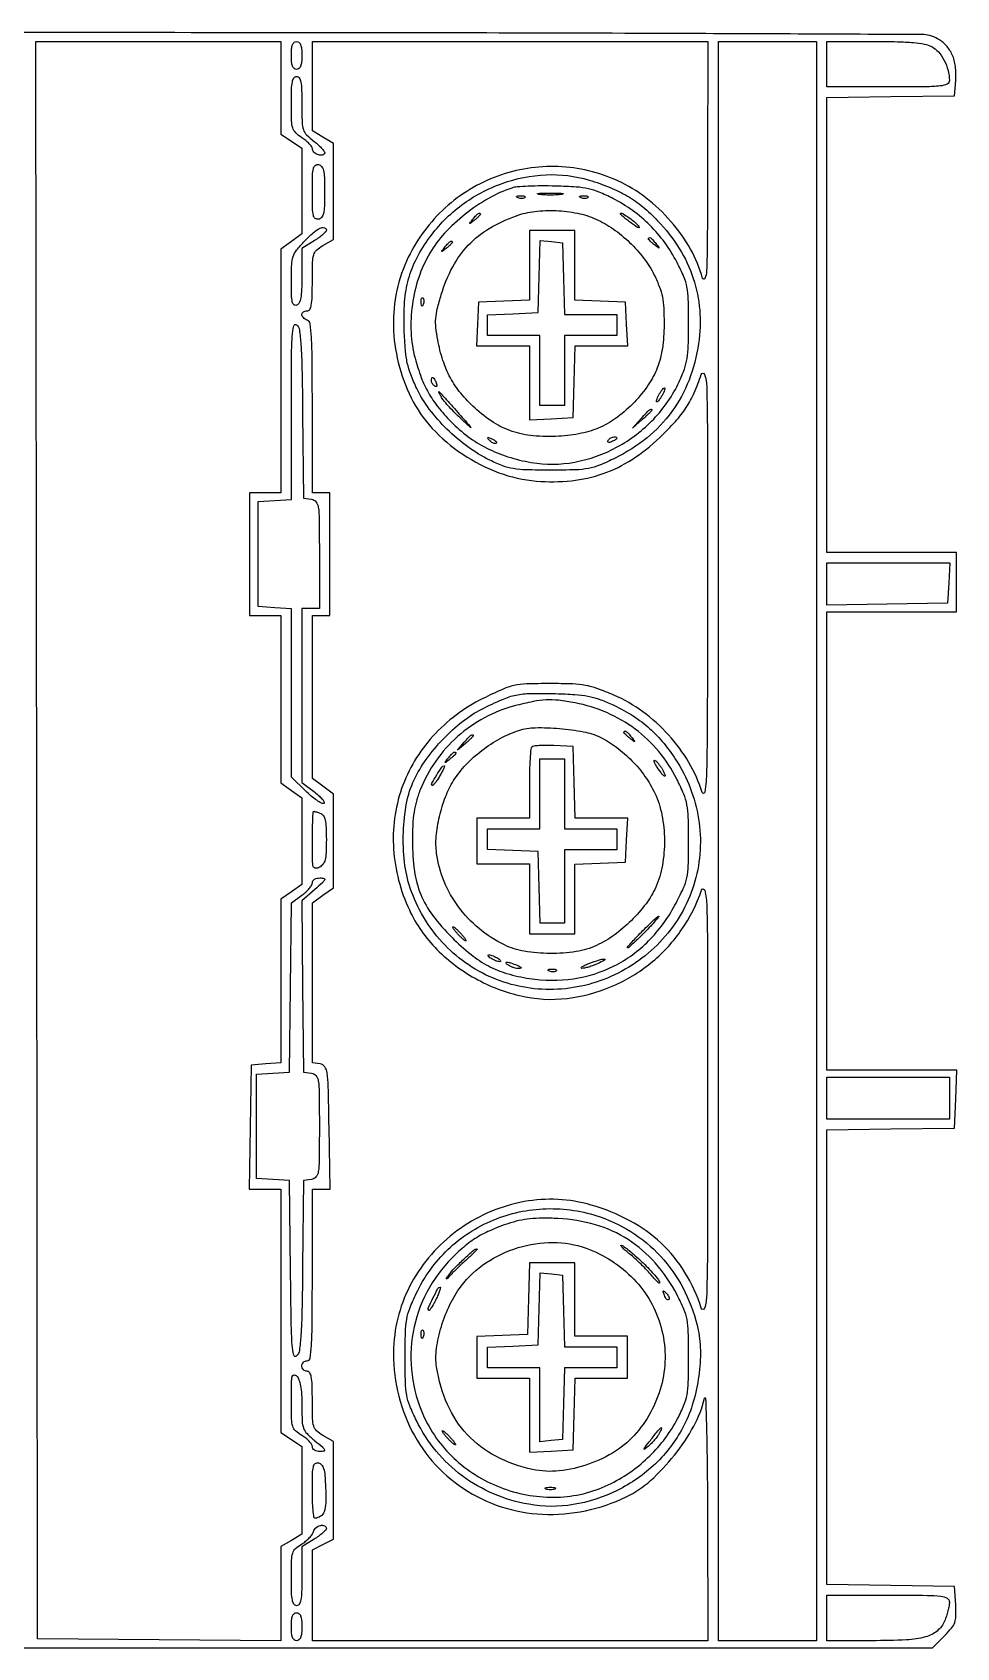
# Model space of a CAD drawing. Extents: x 11 to 1008, y 18 to 480.
# Drawn here: x 744 to 1008.1, y 18 to 479.6 of the extents above; entities that cross this region are included whole.
import ezdxf

# ---------------------------------------------------------------- set-up
doc = ezdxf.new("R2010")
doc.units = 0

msp = doc.modelspace()

# ---------------------------------------------------------------- linework, layer by layer
for points in [[(166.045602, 479.551731, 0.000005), (23.015689, 479.458486, 0.037676)], [(510.134796, 18), (1001.2, 18), (1004.65386, 21.45386, 0.02275), (1006.628283, 23.61662, 0.087437), (1007.529732, 25.191087, 0.082192), (1007.867035, 27.028649, 0.018711), (1007.80386, 30.20386), (1007.5, 35.5), (989.25, 35.772559), (971, 36.045117), (971, 101), (971, 165.954883), (989.25, 166.227441), (1007.5, 166.5), (1007.790442, 174.75), (1008.080885, 183), (989.540442, 183), (971, 183), (971, 248.5), (971, 314), (989.5, 314), (1008, 314), (1008, 322.5), (1008, 331), (989.5, 331), (971, 331), (971, 395.977441), (971, 460.954883), (989.25, 461.227441), (1007.5, 461.5), (1007.814232, 465.887823, 0.048033), (1007.716596, 469.872308, 0.073017), (1006.806843, 473.207887, 0.082389), (1005.088652, 475.850839, 0.082405), (1002.609146, 477.797158, 0.12471), (998.09406, 478.964135, 0.000278), (927.567145, 479.262546, 0.000802), (812.934785, 479.500049, 0.000065), (511.5, 479.602195, 0.00008)]]:
    msp.add_lwpolyline(points, format="xyb")
for points in [[(815.002875, 463.75), (815.00575, 450.5), (818, 448.5), (820.99425, 446.5), (820.997125, 434.279937), (821, 422.059875), (818, 419.841879), (815, 417.623883), (815, 382.811942), (815, 348), (810.5, 348), (806, 348), (806, 330.5), (806, 313), (810.5, 313), (815, 313), (815, 289.068094), (815, 265.136188), (818, 263), (821, 260.863812), (821, 248.5), (821, 236.136188), (818, 234), (815, 231.863812), (815, 208.489404), (815, 185.114996), (810.75, 184.807498), (806.5, 184.5), (806.226926, 166.75), (805.953851, 149), (810.476926, 149), (815, 149), (815.002875, 114.25), (815.00575, 79.5), (818, 77.5), (820.99425, 75.5), (820.997125, 62.965608), (821, 50.431215), (818, 48.659071), (815, 46.886928), (815, 33.430506), (815, 19.974084), (780.25, 20.237042), (745.5, 20.5), (745.247845, 248.75), (744.99569, 477), (779.997845, 477), (815, 477)], [(968, 248.5), (968, 20), (954, 20), (940, 20), (940, 248.5), (940, 477), (954, 477), (968, 477)], [(886, 413.04381), (886, 403.087619), (878.75, 402.79381), (871.5, 402.5), (871.202283, 396.25), (870.904565, 390), (878.452283, 390), (886, 390), (886, 379.452283), (886, 368.904565), (892.25, 369.202283), (898.5, 369.5), (898.784983, 379.75), (899.069966, 390), (906.582701, 390), (914.095435, 390), (913.797717, 396.25), (913.5, 402.5), (906.25, 402.79381), (899, 403.087619), (899, 413.04381), (899, 423), (892.5, 423), (886, 423)], [(895.784983, 409.25), (896.069966, 399), (903.534983, 399), (911, 399), (911, 396), (911, 393), (903.5, 393), (896, 393), (896, 383), (896, 373), (892.5, 373), (889, 373), (889, 383), (889, 393), (881.5, 393), (874, 393), (874, 395.95619), (874, 398.912381), (881.25, 399.20619), (888.5, 399.5), (888.785653, 409.810699), (889.071306, 420.121399), (892.285653, 419.810699), (895.5, 419.5)], [(1005.799904, 322.25), (1005.5, 316.5), (988.25, 316.226386), (971, 315.952772), (971, 321.976386), (971, 328), (988.549904, 328), (1006.099808, 328)], [(896, 262), (896, 252), (903.5, 252), (911, 252), (911, 249), (911, 246), (903.5, 246), (896, 246), (896, 235.5), (896, 225), (892.534983, 225), (889.069966, 225), (888.784983, 235.25), (888.5, 245.5), (881.25, 245.79381), (874, 246.087619), (874, 249.04381), (874, 252), (881.5, 252), (889, 252), (889, 262), (889, 272), (892.5, 272), (896, 272)], [(1006, 175), (1006, 169), (988.5, 169), (971, 169), (971, 175), (971, 181), (988.5, 181), (1006, 181)], [(885.784983, 117.75), (885.5, 107.5), (878.25, 107.20619), (871, 106.912381), (871, 100.95619), (871, 95), (878.5, 95), (886, 95), (886, 84.452283), (886, 73.904565), (892.25, 74.202283), (898.5, 74.5), (898.784983, 84.75), (899.069966, 95), (906.534983, 95), (914, 95), (914, 101), (914, 107), (906.5, 107), (899, 107), (899, 117.5), (899, 128), (892.534983, 128), (886.069966, 128)], [(895.784983, 114.25), (896.069966, 104), (903.534983, 104), (911, 104), (911, 101), (911, 98), (903.534983, 98), (896.069966, 98), (895.784983, 87.75), (895.5, 77.5), (892.25, 77.186642), (889, 76.873283), (889, 87.436642), (889, 98), (881.5, 98), (874, 98), (874, 100.95619), (874, 103.912381), (881.25, 104.20619), (888.5, 104.5), (888.785653, 114.810699), (889.071306, 125.121399), (892.285653, 124.810699), (895.5, 124.5)]]:
    msp.add_lwpolyline(points, close=True)
for points in [[(821, 473, -0.020272), (820.923415, 471.111825, -0.069535), (820.65625, 469.916667, -0.128937), (820.184843, 469.249641, -0.176579), (819.5, 469, -0.176579), (818.815157, 469.249641, -0.128937), (818.34375, 469.916667, -0.069535), (818.076585, 471.111825, -0.020272), (818, 473, -0.020272), (818.076585, 474.888175, -0.069535), (818.34375, 476.083333, -0.128937), (818.815157, 476.750359, -0.176579), (819.5, 477, -0.176579), (820.184843, 476.750359, -0.128937), (820.65625, 476.083333, -0.069535), (820.923415, 474.888175, -0.020272)], [(936.910583, 440.75, -0.000864), (936.822706, 419.797595, -0.00972), (936.611788, 411.482708, -0.082829), (936.139627, 409.268345, -0.720698), (935.500781, 409.302574, 0.062081), (932.044856, 417.65519, 0.050047), (926.425766, 425.587626, 0.049493), (919.264523, 432.333761, 0.057159), (911.237417, 437.172316, 0.097342), (894.218892, 441.232422, 0.097846), (876.963098, 438.537014, 0.097422), (861.970781, 429.463283, 0.095586), (851.412295, 415.332946, 0.060502), (848.145012, 405.802547, 0.057491), (847.177252, 395.598489, 0.056193), (848.56029, 385.226859, 0.052991), (852.226948, 375.204331, 0.07308), (858.251571, 366.445277, 0.058802), (866.967594, 359.030195, 0.05817), (877.27803, 353.776669, 0.067836), (888, 351.383848, 0.04662), (898.028213, 351.47475, 0.059212), (907.056094, 353.498504, 0.059215), (915.357876, 357.581646, 0.046631), (923.22655, 363.797502, 0.01843), (927.744602, 368.43675, 0.038496), (930.827488, 372.422534, 0.04185), (933.103615, 376.611339, 0.026148), (935.081163, 381.836372, -0.726107), (936.032189, 381.841316, -0.072547), (936.655081, 378.320158, -0.007274), (936.857063, 365.456734, -0.000349), (936.876571, 322.5, -0.000465), (936.830539, 283.279853, -0.00583), (936.626439, 268.450862, -0.025415), (936.17152, 262.495592, -0.80731), (935.349002, 262.425201, 0.059395), (931.583097, 270.939062, 0.050543), (925.74343, 278.846452, 0.050181), (918.386332, 285.475808, 0.056474), (910.128655, 290.207198, 0.014563), (905.417121, 292.080053, 0.042599), (902.045074, 292.991847, 0.036335), (898.286527, 293.392891, 0.008416), (891.923447, 293.5, 0.007994), (885.139577, 293.391528, 0.04674), (881.602748, 292.945712, 0.050266), (878.318299, 291.86002, 0.010104), (872.739381, 289.234234, 0.09311), (858.422145, 278.444905, 0.101447), (849.516187, 263.48987, 0.101274), (847.204093, 246.215528, 0.092483), (851.709336, 228.807439, 0.086873), (859.612071, 217.524303, 0.073962), (871.294452, 208.847379, 0.07439), (884.926754, 203.984063, 0.089836), (898.496249, 203.780809, 0.064946), (910.64669, 207.458619, 0.068359), (921.216756, 214.087538, 0.068726), (929.563094, 223.285081, 0.066789), (935.201234, 234.486943, -0.757735), (936.140685, 234.431459, -0.046634), (936.694285, 229.906506, -0.006832), (936.895057, 216.408553, -0.000384), (936.913577, 174.5, -0.000364), (936.868871, 132.046078, -0.007061), (936.659844, 118.903257, -0.061477), (936.063479, 115.031389, -0.743063), (935.127028, 115.015393, 0.059574), (930.454355, 125.236498, 0.067663), (923.660946, 133.587324, 0.065744), (914.706354, 139.999807, 0.051858), (903.653648, 144.498357, 0.116922), (884.513873, 145.458493, 0.10756), (866.3195, 137.831116, 0.107515), (852.935055, 123.328746, 0.116734), (847.291243, 105, 0.127506), (851.790987, 81.264007, 0.137166), (867.201392, 63.466066, 0.135949), (889.727382, 56.143462, 0.12436), (913.666982, 61.080835, 0.070221), (920.617226, 65.745005, 0.042292), (927.432071, 72.987308, 0.04217), (932.963081, 81.316766, 0.067241), (936.030366, 89.281429, -0.873397), (936.338411, 89.251028, -0.002583), (936.600653, 80.906107, -0.003852), (936.804124, 69.936128, -0.002004), (936.897639, 56.25), (937, 20), (880.5, 20), (824, 20), (824, 32.97432), (824, 45.94864), (827, 47.5), (830, 49.05136), (830, 62.969144), (830, 76.886928), (827, 78.659071, -0.050931), (825.223257, 79.969106, -0.136787), (824.39401, 81.286512, -0.066639), (824.063382, 83.377436, -0.005936), (824, 88.715608, 0.006662), (823.941957, 93.071703, 0.038137), (823.704734, 95.369268, 0.09092), (823.249825, 96.576141, 0.263077), (822.5, 97, -0.099038), (821.927543, 97.114514, -0.097945), (821.440625, 97.440625, -0.097945), (821.114514, 97.927543, -0.099038), (821, 98.5, -0.099038), (821.114514, 99.072457, -0.097945), (821.440625, 99.559375, -0.097945), (821.927543, 99.885486, -0.099038), (822.5, 100, 0.370573), (823.350645, 100.730811, 0.022532), (823.734694, 104.333333, 0.01356), (823.95242, 110.72908, 0.001728), (824, 124.5), (824, 149), (826.523074, 149), (829.046149, 149), (828.773074, 166.75, 0.001715), (828.553514, 178.418632, 0.029131), (828.244606, 182.248202, 0.117345), (827.55483, 184.014249, 0.208896), (826.25, 184.819551), (824, 185.139102), (824, 208.001457), (824, 230.863812), (827, 233), (830, 235.136188), (830, 248.538157), (830, 261.940125), (827, 264.158121), (824, 266.376117), (824, 289.688058), (824, 313), (826.5, 313), (829, 313), (829, 330.5), (829, 348), (826.5, 348), (824, 348), (824, 372.393011, 0.001853), (823.949873, 385.920412, 0.013149), (823.728727, 392.478684, 0.02024), (823.343148, 396.303207, 0.272305), (822.5, 397.361626, -0.055615), (821.926353, 397.65847, -0.05786), (821.440625, 398.071116, -0.064334), (821.110214, 398.531511, -0.12413), (821, 398.968615, -0.143927), (821.115611, 399.361926, -0.099493), (821.440625, 399.697031, -0.083896), (821.926618, 399.922835, -0.066987), (822.5, 400, 0.265513), (823.251412, 400.429282, 0.089457), (823.705587, 401.657244, 0.037483), (823.942267, 403.995273, 0.006489), (824, 408.443464, -0.005717), (824.062404, 413.901529, -0.065788), (824.391297, 416.016772, -0.137282), (825.220498, 417.3438, -0.051515), (827, 418.659071), (830, 420.431215), (830, 434.159071), (830, 447.886928), (827, 449.659071), (824, 451.431215), (824, 464.215608), (824, 477), (880.5, 477), (937, 477)], [(1000.941243, 475.530385, -0.095818), (1002.863917, 474.012443, -0.057529), (1004.503138, 471.598365, -0.055039), (1005.621255, 468.729335, -0.065505), (1006, 465.850777, -0.292759), (1005.335194, 464.812674, -0.081738), (1003.386128, 464.27644, -0.024352), (999.270944, 464.04297, -0.001995), (988.5, 464), (971, 464), (971, 470.5), (971, 477), (984.54966, 477, -0.005667), (991.159315, 476.925085, -0.016689), (995.698187, 476.670449, -0.023475), (998.895435, 476.231753, -0.07362)], [(821, 459.050891, 0.007159), (821.073954, 453.885751, 0.072411), (821.443494, 451.773576, 0.119142), (822.367194, 450.283551, 0.031782), (824.490256, 448.439634, -0.021196), (825.789905, 447.358245, -0.03304), (826.80183, 446.311253, -0.0352), (827.456293, 445.41729, -0.286241), (827.458231, 444.932417, -0.246848), (826.676552, 444.47105, -0.110355), (825.464676, 444.679875, -0.101757), (824.385973, 445.407258, -0.195481), (823.997125, 446.356989, 0.159357), (823.810138, 446.923951, 0.031764), (823.115533, 447.75174, 0.030682), (822.146565, 448.650468, 0.024398), (821, 449.5, -0.046785), (819.247592, 450.924045, -0.124811), (818.416655, 452.289838, -0.067392), (818.074859, 454.359765, -0.007174), (818.002875, 459.25, -0.007306), (818.060525, 463.29766, -0.040515), (818.298866, 465.458813, -0.096067), (818.755779, 466.594938, -0.25451), (819.5, 467, -0.257773), (820.246393, 466.587811, -0.094067), (820.702825, 465.425149, -0.039591), (820.94126, 463.212924, -0.007056)], [(827.5, 434, -0.007418), (827.439027, 429.890519, -0.047728), (827.180178, 427.831459, -0.115223), (826.648205, 426.729843, -0.177126), (825.75, 426.190371, -0.217216), (824.838977, 426.410933, -0.172953), (824.293361, 427.275509, -0.049871), (824.049824, 429.282055, -0.00528), (824, 434, -0.00528), (824.049824, 438.717945, -0.049871), (824.293361, 440.724491, -0.172953), (824.838977, 441.589067, -0.217216), (825.75, 441.809629, -0.177126), (826.648205, 441.270157, -0.115223), (827.180178, 440.168541, -0.047728), (827.439027, 438.109481, -0.007418)], [(903.068499, 437.388476, -0.024817), (909.05871, 435.282647, -0.036915), (914.033435, 432.808804, -0.038598), (918.425744, 429.723063, -0.030932), (922.650403, 425.776132, -0.049147), (928.817853, 417.818181, -0.060044), (932.836105, 409.30839, -0.061361), (934.660657, 400.244446, -0.054844), (934.339003, 390.647209, -0.056593), (931.610875, 380.230503, -0.065151), (926.694205, 371.216247, -0.065049), (919.616156, 363.759686, -0.056154), (910.515997, 357.935371, -0.016007), (906.024391, 355.901852, -0.052426), (902.903792, 354.976194, -0.03959), (899.233888, 354.591412, -0.006332), (892.015997, 354.5, -0.006285), (885.096734, 354.586972, -0.034472), (881.379126, 354.937661, -0.050202), (878.393518, 355.742425, -0.023214), (874.702408, 357.346833, -0.043678), (868.417499, 361.14633, -0.0364), (862.465366, 366.198751, -0.036963), (857.413209, 371.955356, -0.050245), (853.826368, 377.858252, -0.018991), (852.105393, 381.843626, -0.039492), (851.135686, 385.084722, -0.033027), (850.592381, 388.786189, -0.009798), (850.248483, 394.5, -0.027983), (850.373099, 402.575108, -0.049112), (851.499258, 409.154318, -0.052823), (853.809736, 415.054851, -0.038634), (857.525845, 421.035208, -0.074461), (866.697006, 430.271236, -0.074019), (878.189223, 436.438087, -0.075562), (890.758582, 438.906298, -0.083063)], [(881, 435.118657, 0.051299), (874.344721, 432.159601, 0.037632), (867.65476, 427.620899, 0.037846), (861.771246, 422.17282, 0.054569), (857.543665, 416.484296, 0.051826), (854.384404, 409.532161, 0.046222), (852.570636, 401.806452, 0.046405), (852.211381, 393.91133, 0.0533), (853.366785, 386.456871, 0.024327), (855.107864, 381.001225, 0.039347), (857.1653, 376.58768, 0.039607), (859.878141, 372.571166, 0.025056), (863.621442, 368.331606, 0.040293), (868.460619, 364.114284, 0.041718), (873.859889, 360.782283, 0.04059), (879.874866, 358.321111, 0.034415), (886.549213, 356.698747, 0.088745), (898.950986, 356.790281, 0.0789), (911.11401, 361.118556, 0.077551), (921.5146, 369.09342, 0.08108), (928.804113, 379.747356, 0.023893), (930.283682, 383.342044, 0.045815), (931.057988, 386.360346, 0.032758), (931.408175, 390.072287, 0.007143), (931.5, 396.5, 0.006634), (931.409361, 403.331336, 0.040507), (931.030952, 406.837724, 0.05495), (930.129611, 409.769555, 0.018277), (928.194105, 413.832211, 0.036729), (924.670035, 419.521513, 0.039762), (920.434631, 424.47426, 0.039916), (915.48456, 428.677969, 0.037582), (909.832211, 432.136645, 0.019094), (905.93337, 433.952237, 0.046317), (902.907737, 434.904986, 0.037327), (899.392651, 435.392726, 0.008934), (893.5, 435.660371, 0.008086), (889.488032, 435.705908, 0.009622), (885.703125, 435.614801, 0.008564), (882.524385, 435.422452, 0.059645)], [(884.729167, 432.395833, -0.126455), (884.402231, 432.202593, -0.060344), (883.916927, 432.123424, -0.05415), (883.359369, 432.160852, -0.051402), (882.8125, 432.316886, -0.054073), (882.395823, 432.538436, -0.470617), (882.37858, 432.720685, -0.168741), (882.670344, 432.862007, -0.018894), (883.416667, 432.921053, -0.028489), (884.112848, 432.910055, -0.077125), (884.592839, 432.799335, -0.208169), (884.77538, 432.614691, -0.296942)], [(895.25, 433.276604, -0.019375), (893.770235, 433.150935, -0.011494), (892, 433.110234, -0.011494), (890.229765, 433.150935, -0.019375), (888.75, 433.276604, -0.108536), (888.333801, 433.423685, -0.707215), (888.364062, 433.56145, -0.025693), (889.670434, 433.655793, -0.005179), (892, 433.679926, -0.005179), (894.329566, 433.655793, -0.025693), (895.635938, 433.56145, -0.707215), (895.666199, 433.423685, -0.108536)], [(902.729167, 432.395833, -0.126455), (902.402231, 432.202593, -0.060344), (901.916927, 432.123424, -0.05415), (901.359369, 432.160852, -0.051402), (900.8125, 432.316886, -0.054073), (900.395823, 432.538436, -0.470617), (900.37858, 432.720685, -0.168741), (900.670344, 432.862007, -0.018894), (901.416667, 432.921053, -0.028489), (902.112848, 432.910055, -0.077125), (902.592839, 432.799335, -0.208169), (902.77538, 432.614691, -0.296942)], [(905, 426.238839, -0.049001), (909.908872, 423.464449, -0.038167), (914.644064, 419.567115, -0.038186), (918.72918, 414.997928, -0.049219), (921.69385, 410.214439, -0.021623), (923.187364, 406.808329, -0.044102), (923.998882, 404.0057, -0.037331), (924.380111, 400.819205, -0.011636), (924.482166, 396, -0.034991), (923.998318, 389.29634, -0.056387), (922.557601, 383.761753, -0.058458), (919.963901, 378.829166, -0.040999), (916, 373.955644, -0.039036), (911.206087, 369.682886, -0.056385), (906.333107, 366.779745, -0.055818), (900.896823, 365.01959, -0.037309), (894.402705, 364.190226, -0.034637), (887.069475, 364.313487, -0.059829), (881.105167, 365.557131, -0.062392), (875.775875, 368.129545, -0.041333), (870.389383, 372.283741, -0.036185), (866.39838, 376.492131, -0.047186), (863.437089, 380.893442, -0.046128), (861.306536, 385.85288, -0.032435), (859.810636, 391.742809, -0.019198), (859.297814, 395.242995, -0.046407), (859.260355, 397.855137, -0.041414), (859.706691, 400.600129, -0.012729), (860.824622, 404.648516, -0.048123), (864.103582, 412.601558, -0.068602), (868.562536, 418.792024, -0.068606), (874.529871, 423.544907, -0.048135), (882.314288, 427.203945, -0.056828), (887.569166, 428.432508, -0.039684), (893.656839, 428.656695, -0.039499), (899.743858, 427.913627, -0.05407)], [(872, 427.622445, -0.184603), (871.91885, 427.410139, -0.013803), (871.485937, 426.952641, -0.017649), (870.920402, 426.425681, -0.012436), (870.25, 425.872445, -0.001576), (869.120493, 424.99236, -0.377591), (869, 425, -0.377591), (868.99236, 425.120493, -0.001576), (869.872445, 426.25, -0.017685), (870.76332, 427.306759, -0.065617), (871.426111, 427.869516, -0.241985), (871.806605, 427.90695, -0.307699)], [(917.082244, 424.36345, -0.074002), (917.379769, 423.860687, -0.6446), (917.249277, 423.722985, -0.066309), (916.574035, 424.061993, -0.008553), (915.25, 424.996912, -0.006498), (914.004393, 425.93388, -0.010021), (912.954687, 426.779194, -0.004814), (912.09481, 427.51474, -0.216685), (912, 427.723242, -0.568029), (912.370743, 427.944287, -0.022155), (914.041735, 426.943043, -0.025929), (915.830523, 425.622369, -0.050264)], [(828, 423.081559, -0.191986), (827.810232, 422.60555, -0.022549), (826.971875, 421.797495, -0.024412), (825.840557, 420.895495, -0.017678), (824.5, 420), (821, 417.836881), (821, 410.025429, -0.00854), (820.932826, 406.092713, -0.03572), (820.683572, 403.740395, -0.065274), (820.23304, 402.32093, -0.194054), (819.5, 401.638374, -0.276541), (818.756919, 401.768369, -0.162339), (818.280943, 402.569413, -0.047278), (818.051287, 404.477452, -0.006325), (818, 408.531385, -0.010071), (818.095014, 413.24822, -0.069587), (818.506629, 415.520128, -0.089556), (819.495311, 417.343664, -0.022056), (821.75, 419.916667, -0.022136), (824.237157, 422.294212, -0.062548), (826.225319, 423.636002, -0.174141), (827.435611, 423.78675, -0.350896)], [(922.127555, 419.25, -0.001576), (923.00764, 418.120493, -0.377591), (923, 418, -0.377591), (922.879507, 417.99236, -0.001576), (921.75, 418.872445, -0.012436), (921.079598, 419.425681, -0.017649), (920.514063, 419.952641, -0.013803), (920.08115, 420.410139, -0.184603), (920, 420.622445, -0.307699), (920.193395, 420.90695, -0.241985), (920.573889, 420.869516, -0.065617), (921.23668, 420.306759, -0.017685)], [(864, 419.622445, -0.184603), (863.91885, 419.410139, -0.013803), (863.485937, 418.952641, -0.017649), (862.920402, 418.425681, -0.012436), (862.25, 417.872445, -0.001576), (861.120493, 416.99236, -0.377591), (861, 417, -0.377591), (860.99236, 417.120493, -0.001576), (861.872445, 418.25, -0.017685), (862.76332, 419.306759, -0.065617), (863.426111, 419.869516, -0.241985), (863.806605, 419.90695, -0.307699)], [(855.683114, 401.8125, -0.054073), (855.461564, 401.395823, -0.470617), (855.279315, 401.37858, -0.168741), (855.137993, 401.670344, -0.018894), (855.078947, 402.416667, -0.028489), (855.089945, 403.112848, -0.077125), (855.200665, 403.592839, -0.208169), (855.385309, 403.77538, -0.296942), (855.604167, 403.729167, -0.126455), (855.797407, 403.402231, -0.060344), (855.876576, 402.916927, -0.05415), (855.839148, 402.359369, -0.051402)], [(821.232466, 370.642107), (821.5, 346.5), (823.75, 346.180449, -0.190499), (825.038249, 345.447003, -0.134514), (825.708369, 343.902316, -0.033488), (825.959517, 340.557543, -0.001999), (826, 330.430449), (826, 315), (823.5, 315), (821, 315), (821, 290.118689), (821, 265.237378), (824.681657, 262.429241, -0.019881), (826.016069, 261.324847, -0.04028), (826.953741, 260.336633, -0.066552), (827.401871, 259.59867, -0.441148), (827.246425, 259.248808, -0.212185), (826.594585, 259.311853, -0.022257), (825.263596, 260.144636, -0.024494), (823.703164, 261.33725, -0.017215), (822.064768, 262.821235), (818, 266.765958), (818, 290.828188), (818, 314.890418), (813.25, 315.195209), (808.5, 315.5), (808.5, 330.5), (808.5, 345.5), (813.25, 345.804791), (818, 346.109582), (818, 371.677236, -0.001451), (818.042675, 386.387304, -0.01376), (818.252465, 392.681168, -0.036878), (818.665232, 395.730152, -0.564371), (819.482466, 396.014552, -0.186708), (820.298275, 394.55233, -0.017721), (820.732619, 390.403145, -0.012328), (821.034156, 383.586973, -0.002119)], [(859.381557, 379.448062, -0.036408), (859.556862, 378.868281, -0.155351), (859.525685, 378.512472, -0.32948), (859.325929, 378.393111, -0.1144), (858.988546, 378.507079, -0.061454), (858.610411, 378.810572, -0.051183), (858.290385, 379.21498, -0.053277), (858.072509, 379.65395, -0.088797), (858, 380.059017, -0.079093), (858.117673, 380.798253, -0.444011), (858.441482, 380.942608, -0.168622), (858.894727, 380.51997, -0.029964)], [(865.534879, 371, -0.000252), (869.025255, 367.076883, -0.08637), (869.235008, 366.738027, -0.800637), (869.162925, 366.688448, -0.000502), (866.137418, 369.5, -0.011366), (864.415404, 371.178137, -0.011798), (862.793264, 372.9125, -0.011562), (861.461994, 374.476279, -0.049095), (860.785383, 375.5, -0.006824), (860.408966, 376.236895, -0.019165), (860.172667, 376.765625, -0.080562), (860.125404, 376.975804, -0.708285), (860.182844, 377, -0.002086), (860.509442, 376.637084, -0.000056), (861.942178, 375.03125, -0.000117), (863.625104, 373.143688, -0.00008)], [(924, 376, -0.018122), (923.553569, 375.233921, -0.025446), (923.097178, 374.5875, -0.023718), (922.683068, 374.108693, -0.205392), (922.429632, 374, -0.439016), (922.307737, 374.132581, -0.048507), (922.390928, 374.5875, -0.03505), (922.624831, 375.232522, -0.018363), (923, 376, -0.018122), (923.446431, 376.766079, -0.025446), (923.902822, 377.4125, -0.023718), (924.316932, 377.891307, -0.205392), (924.570368, 378, -0.439016), (924.692263, 377.867419, -0.048507), (924.609072, 377.4125, -0.03505), (924.375169, 376.767478, -0.018363)], [(921, 371.674314, -0.194102), (920.918342, 371.471891, -0.004632), (920.192188, 370.732156, -0.009492), (919.303915, 369.876984, -0.006223), (918.25, 368.924314), (915.5, 366.5), (917.924314, 369.25, -0.007047), (919.422009, 370.901388, -0.038158), (920.311864, 371.720118, -0.157803), (920.773973, 371.891157, -0.426412)], [(876.526461, 362.193128, -0.20742), (876.220211, 362.072099, -0.082976), (875.768815, 362.162781, -0.063152), (875.246577, 362.441312, -0.043285), (874.733333, 362.875912, -0.011214), (874.106486, 363.536448, -0.400052), (874.111181, 363.729672, -0.286372), (874.336218, 363.78179, -0.008399), (875.293128, 363.435707, -0.036269), (875.940734, 363.133723, -0.070189), (876.395085, 362.789051, -0.120343), (876.59249, 362.461316, -0.278911)], [(911, 363.606989, -0.2252), (910.911231, 363.419896, -0.029412), (910.544118, 363.154486, -0.029555), (910.042538, 362.875192, -0.020646), (909.448062, 362.618443, -0.036408), (908.868281, 362.443138, -0.155351), (908.512472, 362.474315, -0.32948), (908.393111, 362.674071, -0.1144), (908.507079, 363.011454, -0.115814), (909.098109, 363.603931, -0.080554), (909.973761, 363.969265, -0.115534), (910.708846, 363.972535, -0.349578)], [(909.423481, 287.650293, -0.03154), (915.045995, 284.652374, -0.039676), (919.805465, 281.165947, -0.039554), (923.965795, 276.962111, -0.031042), (927.792174, 271.812856, -0.104631), (934.332011, 254.87634, -0.10949), (933.293977, 237.034543, -0.109377), (924.811684, 221.28824, -0.104232), (910.345432, 210.266281, -0.10445), (892.941961, 206.095424, -0.107602), (875.538789, 209.393774, -0.107555), (861.076478, 219.630822, -0.104277), (851.980254, 235.058614, -0.053083), (850.333626, 242.461446, -0.037204), (850.005176, 251.004285, -0.037665), (850.933802, 259.317773, -0.06308), (853.092947, 266, -0.047099), (856.531427, 271.83303, -0.034003), (861.368472, 277.637216, -0.034217), (866.895971, 282.680751, -0.050759), (872.411863, 286.214784, -0.013646), (878.298476, 288.993911, -0.051787), (882.167384, 290.234574, -0.04831), (886.338795, 290.696509, -0.01083), (893.5, 290.639817, -0.009713), (899.007338, 290.369735, -0.029298), (902.734651, 289.893788, -0.036662), (905.89948, 289.055693, -0.023662)], [(881.785835, 287.133252, 0.060062), (873.170543, 283.740512, 0.058181), (865.506635, 278.368469, 0.057932), (859.258463, 271.350925, 0.058563), (854.813453, 263.111691, 0.025766), (853.728159, 259.903765, 0.030879), (853.054438, 256.788277, 0.026002), (852.69794, 253.207781, 0.011812), (852.586703, 248.5, 0.03384), (853.166751, 239.939344, 0.063728), (854.962017, 233.2605, 0.064413), (858.365682, 227.295491, 0.0353), (863.908548, 220.946903, 0.026204), (869.330387, 216.093988, 0.047487), (874.296699, 212.82042, 0.050233), (879.593288, 210.658702, 0.033393), (886, 209.223646, 0.074225), (898.563046, 209.155608, 0.081265), (910.182878, 212.812983, 0.080892), (920.07279, 220.001786, 0.072661), (927.602621, 230.205258, 0.013365), (929.985471, 234.967233, 0.056896), (930.995634, 237.979504, 0.045834), (931.405642, 241.429399, 0.006672), (931.5, 248.5, 0.006864), (931.40624, 255.329315, 0.040235), (931.020138, 258.894328, 0.052562), (930.102531, 261.93226, 0.01669), (928.12042, 266.234365, 0.057116), (922.977055, 274.098046, 0.058844), (916.233712, 280.506069, 0.058511), (908.146192, 285.195544, 0.055345), (899.040348, 287.992348, 0.017361), (894.304482, 288.721196, 0.041957), (890.767116, 288.841928, 0.038592), (887.088297, 288.372586, 0.012784)], [(906.192813, 278.178282, -0.045891), (910.911567, 275.300422, -0.039425), (915.291157, 271.473333, -0.03928), (919.031962, 266.989422, -0.044624), (921.84864, 262.155384, -0.061612), (923.871387, 255.954642, -0.045915), (924.594026, 248.787919, -0.045803), (923.996377, 241.587766, -0.060279), (922.083143, 235.286236, -0.058102), (919.329231, 230.599562, -0.036541), (915.13402, 225.819994, -0.036144), (910.203205, 221.623554, -0.05049), (905.217228, 218.689041, -0.069959), (899.355813, 216.931136, -0.03929), (891.927816, 216.386843, -0.03937), (884.551931, 217.008575, -0.073786), (878.863875, 218.831223, -0.058068), (871.613576, 223.513354, -0.061111), (865.773479, 229.66633, -0.062055), (861.66378, 236.957002, -0.063251), (859.501859, 244.986482, -0.057714), (859.398607, 249.815636, -0.033883), (860.329933, 255.526338, -0.033583), (862.051216, 261.159701, -0.049895), (864.355175, 265.770583, -0.048693), (867.871639, 270.297692, -0.03932), (872.443042, 274.425759, -0.039126), (877.632609, 277.808549, -0.046748), (882.993526, 280.113315, -0.073629), (887.695926, 280.899272, -0.025463), (894.594911, 280.676353, -0.025652), (901.479945, 279.74462, -0.067635)], [(870, 278.654988, -0.191119), (869.918017, 278.44834, -0.007508), (869.339062, 277.851732, -0.012381), (868.612165, 277.159969, -0.008332), (867.75, 276.404988), (865.5, 274.5), (867.404988, 276.75, -0.010402), (868.598996, 278.102181, -0.048385), (869.373826, 278.795506, -0.197337), (869.789444, 278.898791, -0.372044)], [(915.127555, 278.25, -0.001576), (916.00764, 277.120493, -0.377591), (916, 277, -0.377591), (915.879507, 276.99236, -0.001576), (914.75, 277.872445, -0.012436), (914.079598, 278.425681, -0.017649), (913.514063, 278.952641, -0.013803), (913.08115, 279.410139, -0.184603), (913, 279.622445, -0.307699), (913.193395, 279.90695, -0.241985), (913.573889, 279.869516, -0.065617), (914.23668, 279.306759, -0.017685)], [(865, 273.622445, -0.184603), (864.91885, 273.410139, -0.013803), (864.485937, 272.952641, -0.017649), (863.920402, 272.425681, -0.012436), (863.25, 271.872445, -0.001576), (862.120493, 270.99236, -0.377591), (862, 271, -0.377591), (861.99236, 271.120493, -0.001576), (862.872445, 272.25, -0.017685), (863.76332, 273.306759, -0.065617), (864.426111, 273.869516, -0.241985), (864.806605, 273.90695, -0.307699)], [(886.710296, 275.376962, 0.175852), (886.426733, 274.77032, 0.005461), (886.208649, 271.986774, 0.010078), (886.051479, 268.65296, 0.006738), (886, 264.833333), (886, 255), (878.5, 255), (871, 255), (871, 248.5), (871, 242), (878.5, 242), (886, 242), (886, 232), (886, 222), (892.5, 222), (899, 222), (899, 231.95619), (899, 241.912381), (906.25, 242.20619), (913.5, 242.5), (913.797717, 248.75), (914.095435, 255), (906.582701, 255), (899.069966, 255), (898.784983, 265.25), (898.5, 275.5), (892.960296, 275.793629, 0.012512), (890.786564, 275.85436, 0.017371), (888.83923, 275.792355, 0.01393), (887.254094, 275.642229, 0.167313)], [(860.359103, 267.030767, -0.0143), (859.659006, 265.919443, -0.0249), (859.008012, 265.046096, -0.023511), (858.46127, 264.444125, -0.414515), (858.222664, 264.444003, -0.33723), (858.140874, 265.046659, -0.00998), (859.526935, 267.382326, -0.011012), (861.00285, 269.64709, -0.24769), (861.671546, 270, -0.521288), (861.765829, 269.865024, -0.016216), (861.468145, 269.127788, -0.018977), (861.000569, 268.169981, -0.010368)], [(924.029806, 268.944306, -0.021591), (924.820696, 267.299577, -0.68275), (924.590999, 267.073375, -0.131512), (923.860788, 267.666166, -0.011834), (922.511283, 269.623124, -0.015861), (921.920255, 270.590759, -0.05198), (921.620066, 271.276302, -0.26008), (921.672196, 271.533446, -0.369416), (921.890896, 271.56743, -0.06026), (922.384881, 271.172882, -0.023106), (922.97227, 270.516875, -0.02248), (923.550765, 269.738455, -0.025697)], [(826.418213, 256.393011, -0.171777), (827.190111, 255.734037, -0.078941), (827.670209, 254.482768, -0.042164), (827.929956, 252.407784, -0.010064), (828, 248.928195, -0.009499), (827.927982, 245.137635, -0.052326), (827.638071, 243.117693, -0.102594), (827.037424, 241.879266, -0.106233), (826, 241, -0.138001), (824.897077, 240.756689, -0.323605), (824.277229, 241.261103, -0.062098), (824.037508, 242.990482, -0.003426), (824, 248.464816, -0.004593), (824.030061, 251.737566, -0.007648), (824.12285, 254.49279, -0.002335), (824.248864, 256.840248, -0.397239), (824.418213, 257, -0.065182), (824.666328, 256.967516, -0.008575), (825.178225, 256.821697, -0.009838), (825.781926, 256.625425, -0.008099)], [(824.731689, 234.697207), (820.963377, 231.469507), (821.231689, 206.984754), (821.5, 182.5), (823.75, 182.180449, -0.185757), (825.035777, 181.463926, -0.137843), (825.706773, 179.965826, -0.034695), (825.959043, 176.729101, -0.002105), (826, 167, -0.002105), (825.959043, 157.270899, -0.034695), (825.706773, 154.034174, -0.137843), (825.035777, 152.536074, -0.185757), (823.75, 151.819551), (821.5, 151.5), (821.232019, 127.16059, -0.002184), (821.03384, 114.274595, -0.011829), (820.730354, 107.286637, -0.016587), (820.295951, 102.967104, -0.164458), (819.499011, 101.356154, -0.587315), (818.690244, 101.585816, -0.04027), (818.238424, 104.544538, -0.01374), (817.963032, 110.86227, -0.001434), (817.766993, 125.695564), (817.5, 151.5), (812.75, 151.804791), (808, 152.109582), (808, 167), (808, 181.890418), (812.75, 182.195209), (817.5, 182.5), (817.767653, 206.694476), (818.035305, 230.888951), (821.017653, 233.01257, 0.029321), (822.15915, 233.93076, 0.034218), (823.123935, 234.932998, 0.036563), (823.804049, 235.875936, 0.138823), (824, 236.568094, -0.146818), (824.168572, 237.129807, -0.10865), (824.636278, 237.584453, -0.086089), (825.358412, 237.875429, -0.057054), (826.25, 237.962453, -0.059793), (827.337793, 237.813452, -0.467875), (827.527901, 237.409622, -0.101685), (826.970621, 236.657885, -0.00548)], [(919, 222.5, -0.005286), (917.271216, 220.775353, -0.008106), (915.734031, 219.321875, -0.003583), (914.40394, 218.121842, -0.183746), (914.083584, 218, -0.636069), (914.018986, 218.138017, -0.005222), (915.027781, 219.321875, -0.009649), (916.341221, 220.773493, -0.005315), (918, 222.5, -0.005286), (919.728784, 224.224647, -0.008106), (921.265969, 225.678125, -0.003583), (922.59606, 226.878158, -0.183746), (922.916416, 227, -0.636069), (922.981014, 226.861983, -0.005222), (921.972219, 225.678125, -0.009649), (920.658779, 224.226507, -0.005315)], [(866.5, 222, -0.012939), (867.159597, 221.232121, -0.02599), (867.63142, 220.5875, -0.034935), (867.889734, 220.12573, -0.549874), (867.809975, 220, -0.165568), (867.525997, 220.096686, -0.014322), (866.92517, 220.5875, -0.017642), (866.229731, 221.233916, -0.012769), (865.5, 222, -0.012939), (864.840403, 222.767879, -0.02599), (864.36858, 223.4125, -0.034935), (864.110266, 223.87427, -0.549874), (864.190025, 224, -0.165568), (864.474003, 223.903314, -0.014322), (865.07483, 223.4125, -0.017642), (865.770269, 222.766084, -0.012769)], [(877, 215, -0.027796), (877.514186, 214.625641, -0.102785), (877.765625, 214.315379, -0.335455), (877.732273, 214.122372, -0.190341), (877.5, 214.030626, -0.067616), (877.012663, 214.096832, -0.024967), (876.353125, 214.315379, -0.024204), (875.647707, 214.628962, -0.026766), (875, 215, -0.027796), (874.485814, 215.374359, -0.102785), (874.234375, 215.684621, -0.335455), (874.267727, 215.877628, -0.190341), (874.5, 215.969374, -0.067616), (874.987337, 215.903168, -0.024967), (875.646875, 215.684621, -0.024204), (876.352293, 215.371038, -0.026766)], [(882.5, 213, -0.014925), (883.341871, 212.608071, -0.152377), (883.615423, 212.343886, -0.491407), (883.535375, 212.161267, -0.051935), (883, 212.085598, -0.053798), (882.317134, 212.134067, -0.029384), (881.5, 212.331527, -0.028934), (880.684071, 212.632796, -0.040566), (880, 213, -0.095694), (879.381869, 213.592871, -0.608383), (879.533606, 213.885992, -0.081911), (880.686554, 213.695838, -0.019739)], [(905.5, 213.463885, -0.017606), (904.241381, 212.94035, -0.017255), (902.940625, 212.502824, -0.017427), (901.774793, 212.198773, -0.060302), (901, 212.121182, -0.401021), (900.838042, 212.282499, -0.253165), (900.96875, 212.538986, -0.045293), (901.747533, 212.977738, -0.013736), (903, 213.5, -0.010311), (905.989591, 214.581041, -0.085406), (907.410409, 214.804437, -0.764014), (907.49257, 214.484714, -0.022031)], [(893.729167, 211.395833, -0.126455), (893.402231, 211.202593, -0.060344), (892.916927, 211.123424, -0.05415), (892.359369, 211.160852, -0.051402), (891.8125, 211.316886, -0.054073), (891.395823, 211.538436, -0.470617), (891.37858, 211.720685, -0.168741), (891.670344, 211.862007, -0.018894), (892.416667, 211.921053, -0.028489), (893.112848, 211.910055, -0.077125), (893.592839, 211.799335, -0.208169), (893.77538, 211.614691, -0.296942)], [(906.248485, 141.086534, -0.065392), (916.162989, 136.150154, -0.066461), (924.405493, 128.843469, -0.065609), (930.525265, 119.538328, -0.061068), (934.209123, 108.738899, -0.053401), (934.868373, 102.171931, -0.037033), (934.266585, 94.729197, -0.036594), (932.551799, 87.334568, -0.047202), (929.867966, 80.903658, -0.08042), (922.012756, 70.574656, -0.074585), (911.109759, 62.934522, -0.075269), (898.542346, 58.880115, -0.084527), (885.84914, 58.966904, -0.056767), (875.783443, 61.958611, -0.05953), (866.821758, 67.104417, -0.05986), (859.365747, 74.18717, -0.058542), (853.7349, 82.884965, -0.018111), (851.848905, 87.092777, -0.052101), (850.962704, 90.162604, -0.03797), (850.589633, 93.842728, -0.006282), (850.5, 100.977008, -0.006472), (850.591652, 108.057213, -0.036816), (850.965523, 111.802803, -0.049632), (851.844774, 114.951971, -0.017737), (853.693133, 119.240752, -0.091928), (862.744866, 131.767393, -0.092205), (875.677183, 140.200248, -0.091775), (890.830225, 143.444355, -0.09005)], [(879.836372, 139.146039, 0.024251), (874.706695, 137.165983, 0.038294), (870.554905, 134.933179, 0.038283), (866.791336, 132.09281, 0.024218), (862.847219, 128.257143, 0.07679), (856.040304, 118.256714, 0.076304), (852.549935, 106.646629, 0.075977), (852.695186, 94.479964, 0.075137), (856.462805, 82.862049, 0.101243), (865.883869, 70.85714, 0.094643), (879.477437, 63.165912, 0.09529), (894.866428, 61.057447, 0.104338), (909.408042, 64.953325, 0.037454), (915.228411, 68.478415, 0.038517), (920.399776, 72.802748, 0.03892), (924.798839, 77.822771, 0.040035), (928.320696, 83.418564, 0.020135), (930.175587, 87.343847, 0.055628), (931.04868, 90.269196, 0.03873), (931.41408, 93.857585, 0.006015), (931.5, 101, 0.006032), (931.413115, 108.201742, 0.039816), (931.040476, 111.78167, 0.055948), (930.142214, 114.736856, 0.018574), (928.194105, 118.832211, 0.058952), (922.01165, 127.890053, 0.071132), (914.221226, 134.614425, 0.071465), (904.890069, 138.864258, 0.060264), (894.173851, 140.640989, 0.012159), (889.674027, 140.729213, 0.0248), (886.1464, 140.537462, 0.028934), (883.029469, 140.02887, 0.025078)], [(902.185536, 132.172496, -0.116635), (915.82293, 123.333439, -0.12485), (923.639971, 109.523852, -0.125702), (923.901847, 93.733472, -0.119169), (916.604036, 79.392577, -0.073993), (910.627842, 74.202285, -0.057246), (902.864197, 70.422772, -0.057806), (894.536842, 68.532618, -0.079914), (886.898, 68.928455, -0.067168), (876.43541, 72.693106, -0.084956), (868.258066, 78.897122, -0.084731), (862.594311, 87.481843, -0.06642), (859.490355, 98.215749, -0.072211), (859.465822, 103.460301, -0.038858), (860.861983, 109.787725, -0.03798), (863.311587, 116.088899, -0.051401), (866.499916, 121.296096, -0.08254), (873.609887, 127.972622, -0.073487), (882.779084, 132.317912, -0.074022), (892.748337, 133.804897, -0.085997)], [(868.724214, 129.494185, 0.006051), (867.499494, 128.389882, 0.003937), (866.110452, 127.086181, 0.003958), (864.774911, 125.792428, 0.007521), (863.724214, 124.726777, -0.002209), (862.586518, 123.548104, -0.11384), (862.320719, 123.376998, -0.727113), (862.262036, 123.452818, -0.004887), (862.957429, 124.450991, -0.038217), (864.587511, 126.407415, -0.012468), (867.274435, 129.038021, -0.00634), (870.103247, 131.606457, -0.185566), (871, 131.941498, -0.628784), (871.057949, 131.818011, -0.016309), (870.537738, 131.220661, -0.01653), (869.754332, 130.432156, -0.008487)], [(917.587427, 128.812647, -0.011827), (919.402691, 127.058191, -0.012461), (921.100805, 125.249427, -0.012169), (922.485449, 123.620783, -0.053508), (923.168692, 122.562647, -0.221322), (923.178463, 122.245646, -0.492233), (922.979653, 122.194636, -0.041453), (922.219157, 122.898194, -0.00962), (921.066804, 124.206325, 0.013713), (919.630469, 125.81017, 0.009182), (917.905013, 127.567864, 0.00925), (916.169136, 129.210447, 0.017951), (914.713197, 130.445236, -0.011182), (913.533295, 131.418767, -0.023455), (912.670752, 132.237132, -0.034659), (912.186343, 132.817543, -0.607147), (912.272343, 132.988911, -0.164218), (912.750879, 132.835003, -0.00732), (914.152241, 131.766708, -0.011668), (915.790809, 130.416214, -0.008015)], [(859.304597, 117.512557, -0.01281), (858.638469, 116.203106, -0.022706), (858.014183, 115.165439, -0.020544), (857.482517, 114.433326, -0.448677), (857.24704, 114.419627, -0.312297), (857.125404, 115.088071, -0.008718), (858.450124, 117.881361, -0.009099), (859.870218, 120.61934, -0.275179), (860.509502, 121, -0.49785), (860.620565, 120.852973, -0.013938), (860.344544, 119.975564, -0.018017), (859.909825, 118.850386, -0.010063)], [(925.806872, 117.473539, -0.278911), (925.538684, 117.40751, -0.120343), (925.210949, 117.604915, -0.070189), (924.866277, 118.059266, -0.036269), (924.564293, 118.706872, -0.008399), (924.21821, 119.663782, -0.286372), (924.270328, 119.888819, -0.400052), (924.463552, 119.893514, -0.011214), (925.124088, 119.266667, -0.043285), (925.558688, 118.753423, -0.063152), (925.837219, 118.231185, -0.082976), (925.927901, 117.779789, -0.20742)], [(855.683114, 106.8125, -0.054073), (855.461564, 106.395823, -0.470617), (855.279315, 106.37858, -0.168741), (855.137993, 106.670344, -0.018894), (855.078947, 107.416667, -0.028489), (855.089945, 108.112848, -0.077125), (855.200665, 108.592839, -0.208169), (855.385309, 108.77538, -0.296942), (855.604167, 108.729167, -0.126455), (855.797407, 108.402231, -0.060344), (855.876576, 107.916927, -0.05415), (855.839148, 107.359369, -0.051402)], [(821, 87.168423, 0.010019), (821.089145, 82.72015, 0.07953), (821.49423, 80.709434, 0.107597), (822.474471, 79.186494, 0.024893), (824.75, 77.130525, -0.005564), (826.963996, 75.280403, -0.103498), (827.517531, 74.563197, -0.47665), (827.335013, 74.174038, -0.057002), (826.25, 74.03353, -0.057076), (825.355396, 74.122501, -0.086873), (824.63388, 74.416106, -0.109499), (824.168001, 74.875054, -0.144688), (824, 75.443464, 0.146322), (823.798006, 76.118924, 0.042416), (823.11875, 76.983478, 0.038709), (822.148172, 77.874509, 0.03295), (821, 78.659071, -0.051193), (819.222, 79.971466, -0.137014), (818.392779, 81.293192, -0.066255), (818.062937, 83.395042, -0.005836), (818, 88.787036, -0.003927), (818.03841, 93.677276, -0.049964), (818.25, 95.50022, -0.335952), (818.750296, 95.927799, -0.214286), (819.5, 95.642857, -0.110676), (820.183434, 94.564645, -0.042351), (820.642464, 92.837987, -0.030944), (820.915949, 90.434934, -0.012863)], [(863.5, 78, -0.012939), (864.159597, 77.232121, -0.02599), (864.63142, 76.5875, -0.034935), (864.889734, 76.12573, -0.549874), (864.809975, 76, -0.165568), (864.525997, 76.096686, -0.014322), (863.92517, 76.5875, -0.017642), (863.229731, 77.233916, -0.012769), (862.5, 78, -0.012939), (861.840403, 78.767879, -0.02599), (861.36858, 79.4125, -0.034935), (861.110266, 79.87427, -0.549874), (861.190025, 80, -0.165568), (861.474003, 79.903314, -0.014322), (862.07483, 79.4125, -0.017642), (862.770269, 78.766084, -0.012769)], [(923.127808, 79.238811, -0.038345), (922.607698, 78.423873, -0.016168), (921.793386, 77.410758, -0.015885), (920.849399, 76.379275, -0.019966), (919.908689, 75.488811, -0.015705), (918.930082, 74.686659, -0.753624), (918.798103, 74.784189, -0.073344), (919.133232, 75.392321, -0.003453), (920.566065, 77.249971, -0.004347), (922.695364, 79.923287, -0.057397), (923.596167, 80.805249, -0.767154), (923.793208, 80.655886, -0.026205)], [(827.799348, 63.579177, -0.017852), (827.831966, 59.318726, -0.078669), (827.371225, 56.85751, -0.156643), (826.362752, 55.538702, -0.147758), (824.75, 55.015313, -0.383788), (824.450569, 55.273982, -0.008148), (824.220312, 57.376037, -0.014488), (824.053938, 59.978896, -0.008715), (824, 63.073324, -0.005352), (824.049996, 67.744161, -0.050283), (824.293859, 69.734954, -0.173531), (824.839434, 70.593653, -0.21564), (825.75, 70.812986, -0.172052), (826.642736, 70.29091, -0.106598), (827.218868, 69.20676, -0.049027), (827.573142, 67.238569, -0.009191)], [(893.25, 63.337719, -0.057986), (892.679992, 63.181385, -0.037979), (892, 63.12966, -0.037979), (891.320008, 63.181385, -0.057986), (890.75, 63.337719, -0.174857), (890.540618, 63.525001, -0.447206), (890.601562, 63.693942, -0.078554), (891.10856, 63.810911, -0.017491), (892, 63.842105, -0.017491), (892.89144, 63.810911, -0.078554), (893.398438, 63.693942, -0.447206), (893.459382, 63.525001, -0.174857)], [(828, 52.081559, -0.191986), (827.810232, 51.60555, -0.022549), (826.971875, 50.797495, -0.024412), (825.840557, 49.895495, -0.017678), (824.5, 49), (821, 46.836881), (821, 38.418441, -0.006516), (820.942219, 33.984738, -0.037584), (820.705455, 31.653073, -0.089686), (820.251164, 30.428434, -0.265133), (819.5, 30, -0.257682), (818.753666, 30.41199, -0.094121), (818.297209, 31.573911, -0.039617), (818.058753, 33.784698, -0.007063), (818, 37.943464, -0.006495), (818.065607, 42.994076, -0.067102), (818.396624, 45.04548, -0.134285), (819.212346, 46.343806, -0.052372), (820.928744, 47.616979, 0.034974), (822.084746, 48.413771, 0.033401), (823.137475, 49.375358, 0.035219), (823.948709, 50.351436, 0.092069), (824.335124, 51.173516, -0.154573), (825.040271, 52.292029, -0.115181), (826.347588, 52.959774, -0.168113), (827.499839, 52.855519, -0.294999)], [(1006, 30.967881, -0.046665), (1005.905687, 29.959552, -0.016858), (1005.590973, 28.553759, -0.01655), (1005.140618, 27.028172, -0.018911), (1004.607569, 25.603205, -0.121663), (1002.500861, 22.761325, -0.107179), (999.216525, 21.06312, -0.055035), (993.752414, 20.216598, -0.010936), (983.850777, 20), (971, 20), (971, 26.5), (971, 33), (988.5, 33, -0.001793), (999.711441, 32.959799, -0.027115), (1003.597075, 32.72097, -0.107768), (1005.351499, 32.119426, -0.262218)], [(821, 24, -0.020272), (820.923415, 22.111825, -0.069535), (820.65625, 20.916667, -0.128937), (820.184843, 20.249641, -0.176579), (819.5, 20, -0.176579), (818.815157, 20.249641, -0.128937), (818.34375, 20.916667, -0.069535), (818.076585, 22.111825, -0.020272), (818, 24, -0.020272), (818.076585, 25.888175, -0.069535), (818.34375, 27.083333, -0.128937), (818.815157, 27.750359, -0.176579), (819.5, 28, -0.176579), (820.184843, 27.750359, -0.128937), (820.65625, 27.083333, -0.069535), (820.923415, 25.888175, -0.020272)]]:
    msp.add_lwpolyline(points, format="xyb", close=True)

doc.saveas('drawing.dxf')
